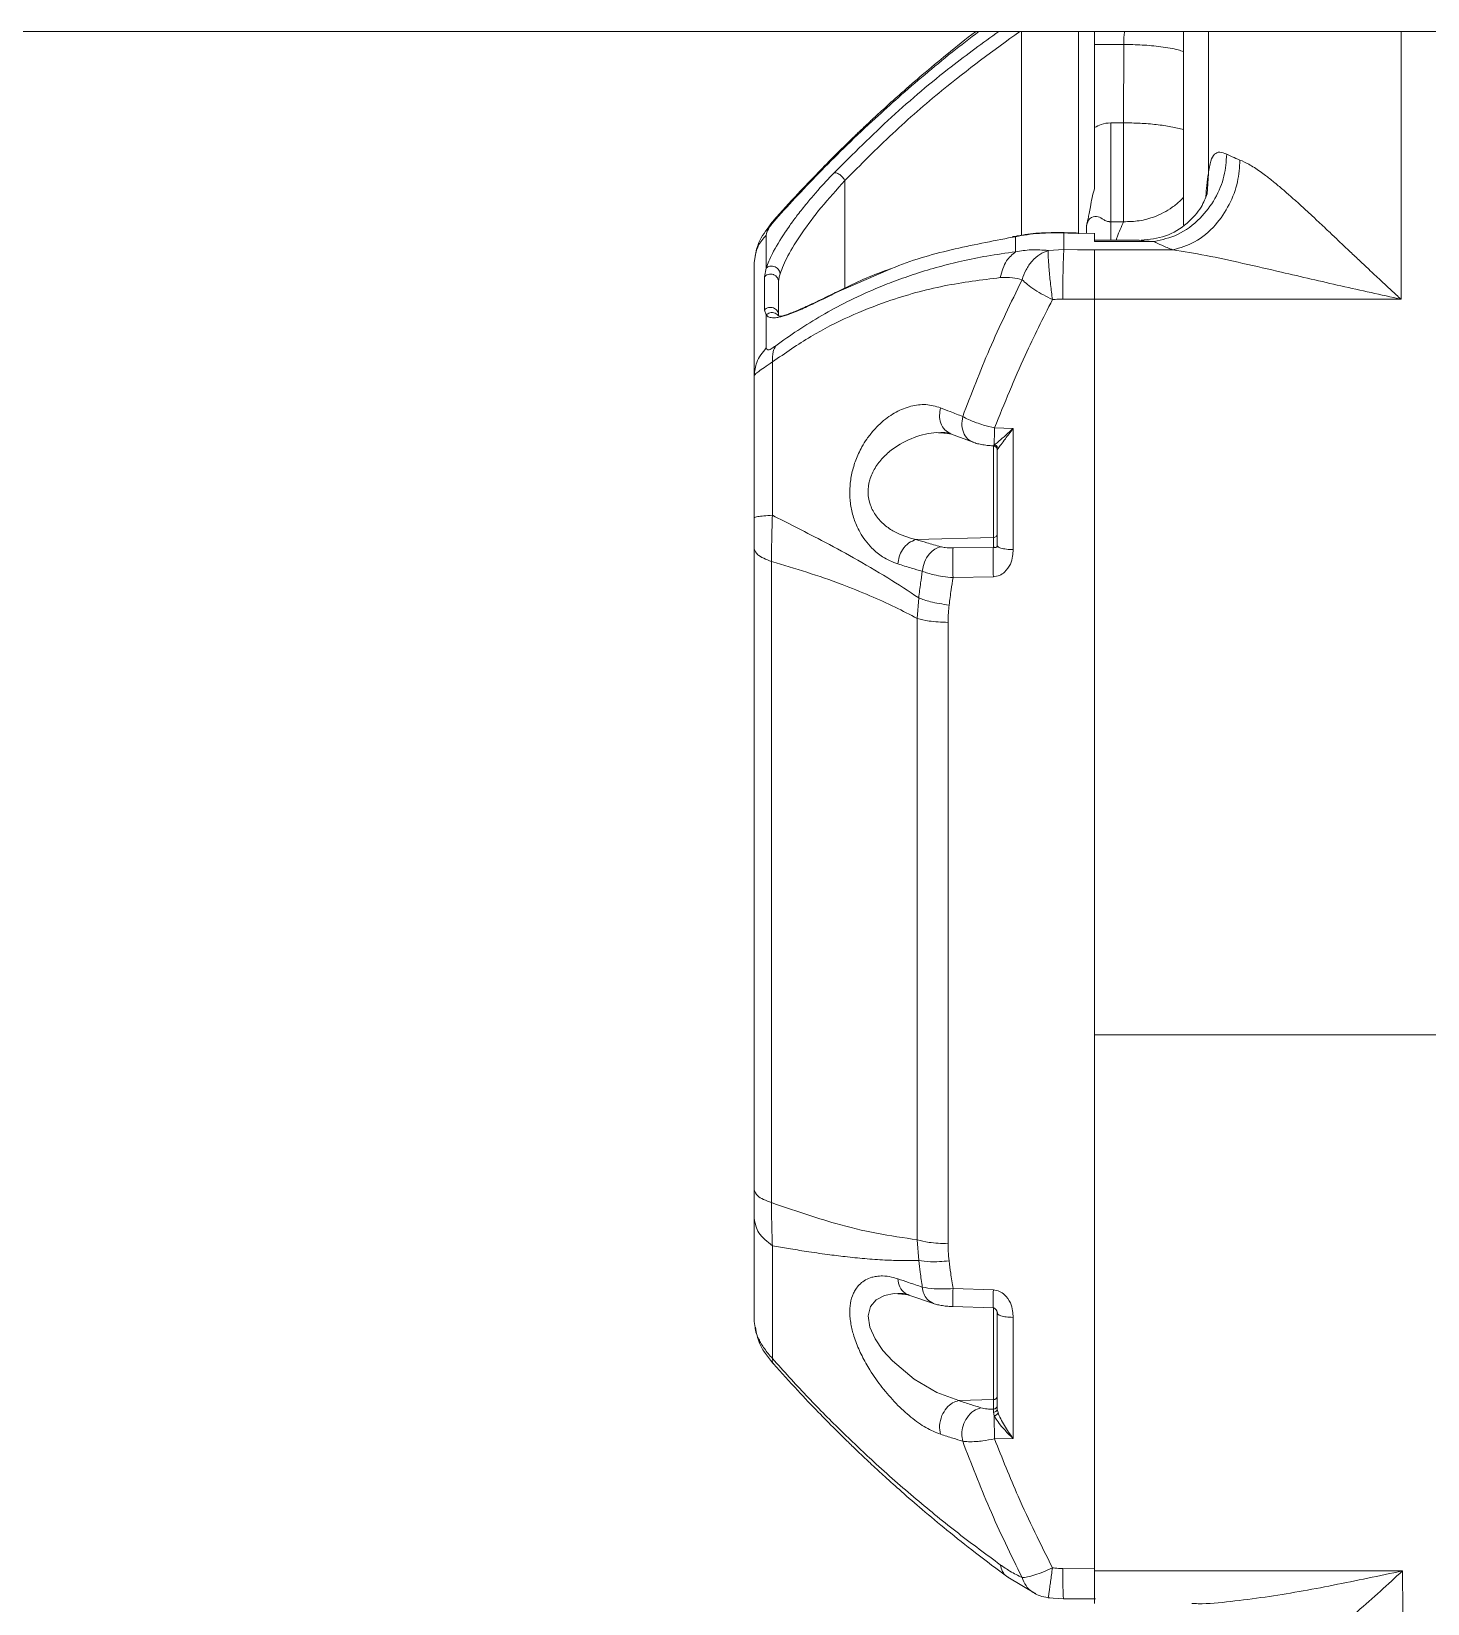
# Model space of a CAD drawing. Header units: millimetres. Extents: x 169 to 14583, y -399 to 10804.
# Drawn here: x 6777 to 6949.4, y 2366.4 to 2560.5 of the extents above; entities that cross this region are included whole.
import ezdxf

# ---------------------------------------------------------------- set-up
doc = ezdxf.new("R2010")
doc.units = ezdxf.units.MM
doc.header["$LTSCALE"] = 35

msp = doc.modelspace()

# ---------------------------------------------------------------- linework, layer by layer
at = {"color": 7, "linetype": 'Continuous', "lineweight": 18}
for p, q in [((6577.279, 2560.469), (7010.279, 2560.469)), ((6899.272, 2535.301), (6899.272, 2560.469)), ((6906.286, 2535.498), (6906.286, 2560.469)), ((6908.279, 2558.862), (6908.279, 2560.469)), ((6919.279, 2536.545), (6919.279, 2560.469)), ((6922.355, 2560.469), (6922.34, 2542.916)), ((6946.161, 2560.469), (6946.137, 2527.409)), ((6911.883, 2558.862), (6908.279, 2558.862)), ((6908.279, 2548.596), (6908.279, 2558.862)), ((6911.877, 2549.189), (6911.883, 2558.862)), ((6911.877, 2549.189), (6910.279, 2549.189)), ((6922.34, 2542.916), (6922.177, 2540.42)), ((6877.451, 2528.763), (6877.451, 2542.062)), ((6868.931, 2537.288), (6868.694, 2537.077)), ((6907.31, 2536.522), (6907.34, 2536.65)), ((6910.279, 2536.98), (6911.877, 2536.98)), ((6910.279, 2534.685), (6910.279, 2536.98)), ((6867.752, 2531.26), (6867.752, 2535.331)), ((6898.781, 2535.237), (6898.41, 2535.175)), ((6898.539, 2533.268), (6898.539, 2535.137)), ((6904.5, 2535.605), (6904.548, 2535.613)), ((6904.5, 2533.54), (6904.5, 2535.605)), ((6906.26, 2535.557), (6906.267, 2535.572)), ((6906.26, 2535.557), (6908.279, 2535.543)), ((6908.303, 2535.544), (6906.273, 2535.558)), ((6907.279, 2536.107), (6907.279, 2535.551)), ((6908.279, 2535.543), (6908.279, 2534.529)), ((6913.811, 2534.685), (6908.279, 2534.685)), ((6915.635, 2534.529), (6908.279, 2534.529)), ((6913.811, 2534.663), (6915.635, 2534.529)), ((6866.38, 2532.68), (6866.279, 2531.902)), ((6902.578, 2533.429), (6904.5, 2533.54)), ((6908.279, 2533.514), (6917.952, 2533.514)), ((6866.279, 2517.971), (6866.279, 2531.902)), ((6867.752, 2531.26), (6867.529, 2530.187)), ((6876.102, 2528.102), (6882.856, 2531.036)), ((6867.529, 2530.187), (6867.529, 2526.084)), ((6869.279, 2529.547), (6869.279, 2525.445)), ((6904.369, 2527.435), (6908.279, 2527.409)), ((6908.279, 2436.604), (6908.279, 2527.409)), ((6908.279, 2527.409), (6946.137, 2527.409)), ((6867.529, 2526.084), (6867.752, 2525.47)), ((6867.752, 2521.4), (6867.752, 2525.47)), ((6869.277, 2525.358), (6869.246, 2525.688)), ((6869.291, 2525.329), (6869.279, 2525.445)), ((6898.226, 2511.466), (6895.941, 2511.539)), ((6898.226, 2496.51), (6898.226, 2511.466)), ((6890.523, 2510.796), (6893.287, 2509.751)), ((6895.801, 2509.31), (6895.8, 2509.315)), ((6895.912, 2509.424), (6895.801, 2509.31)), ((6896.279, 2508.815), (6896.279, 2508.811)), ((6896.279, 2497.017), (6896.279, 2508.811)), ((6886.241, 2497.747), (6895.792, 2497.989)), ((6895.792, 2496.804), (6895.792, 2497.989)), ((6890.812, 2496.711), (6895.792, 2496.804)), ((6868.415, 2415.903), (6868.415, 2495.039)), ((6890.812, 2493.049), (6895.792, 2493.142)), ((6886.407, 2488.01), (6886.583, 2490.551)), ((6886.407, 2411.316), (6886.407, 2488.01)), ((6890.207, 2410.832), (6890.207, 2487.526)), ((6964.279, 2436.604), (6908.279, 2436.604)), ((6886.583, 2408.756), (6886.407, 2411.316)), ((6885.373, 2404.482), (6888.403, 2403.446)), ((6895.792, 2405.141), (6890.812, 2405.3)), ((6890.792, 2403.067), (6895.772, 2402.907)), ((6866.373, 2400.495), (6866.279, 2401.219)), ((6896.279, 2390.454), (6896.279, 2402.247)), ((6898.226, 2386.785), (6898.226, 2401.74)), ((6895.792, 2391.587), (6891.517, 2391.478)), ((6895.792, 2390.402), (6895.792, 2391.587)), ((6895.912, 2389.592), (6895.801, 2390.032)), ((6896.285, 2390.347), (6896.245, 2390.305)), ((6895.941, 2386.742), (6898.226, 2386.785)), ((6897.579, 2369.682), (6901.019, 2367.6)), ((6908.279, 2370.708), (6904.369, 2370.734)), ((6946.307, 2370.452), (6908.279, 2370.452)), ((6901.038, 2367.642), (6900.838, 2367.738)), ((6902.557, 2367.138), (6904.461, 2367.006)), ((6904.46, 2367.009), (6908.393, 2366.983))]:
    msp.add_line(p, q, dxfattribs=at)
at = {"color": 7, "linetype": 'Continuous', "lineweight": 18, "flags": 128}
for points in [[(6908.279, 2533.514), (6906.163, 2533.529), (6904.5, 2533.54)], [(6866.279, 2417.47), (6866.279, 2461.786), (6866.279, 2496.606)], [(6885.386, 2404.508), (6883.555, 2404.68), (6882.354, 2404.445), (6881.337, 2403.923), (6880.616, 2403.08), (6880.322, 2401.921), (6880.531, 2400.538), (6881.188, 2399.082), (6882.162, 2397.67), (6883.338, 2396.357), (6886, 2394.114), (6888.801, 2392.45), (6891.517, 2391.478), (6891.517, 2391.478)]]:
    msp.add_lwpolyline(points, dxfattribs=at)
at = {"color": 7, "linetype": 'Continuous', "lineweight": 18}
for points, knots in [([(6893.627, 2560.469), (6893.611, 2560.457), (6892.425, 2559.567), (6890.219, 2557.78), (6887.174, 2555.257), (6884.613, 2553.033), (6882.543, 2551.178), (6881.012, 2549.767), (6879.912, 2548.735), (6878.943, 2547.814), (6877.748, 2546.66), (6876.114, 2545.051), (6874.028, 2542.935), (6871.487, 2540.271), (6869.647, 2538.223), (6868.653, 2537.116)], [0, 0, 0, 0, 0.001943, 0.1448441, 0.2677322, 0.3705965, 0.4534234, 0.5161984, 0.5540355, 0.584926, 0.6321259, 0.6972013, 0.7801808, 0.881101, 1, 1, 1, 1]), ([(6868.931, 2537.288), (6869.832, 2538.284), (6871.72, 2540.37), (6874.654, 2543.419), (6877.847, 2546.595), (6880.999, 2549.572), (6884.201, 2552.459), (6887.366, 2555.185), (6890.674, 2557.911), (6892.891, 2559.623), (6893.987, 2560.469)], [0, 0, 0, 0, 0.1081259, 0.2264902, 0.349253, 0.4880692, 0.6020045, 0.7318238, 0.8674912, 1, 1, 1, 1]), ([(6896.475, 2560.469), (6894.507, 2559.048), (6890.012, 2555.804), (6883.18, 2550.017), (6878.461, 2545.335), (6876.102, 2542.994)], [0, 0, 0, 0, 0.2802994, 0.6401161, 1, 1, 1, 1]), ([(6877.451, 2542.062), (6879.41, 2544.024), (6883.327, 2547.949), (6890.502, 2554.233), (6895.822, 2558.117), (6899.044, 2560.469)], [0, 0, 0, 0, 0.2828888, 0.5657976, 1, 1, 1, 1]), ([(6911.883, 2558.862), (6911.888, 2559.182), (6911.897, 2559.715), (6911.96, 2560.253), (6911.986, 2560.469)], [0, 0, 0, 0, 0.5996439, 1, 1, 1, 1]), ([(6919.279, 2557.982), (6919.062, 2558.058), (6918.336, 2558.312), (6916.531, 2558.589), (6914.242, 2558.822), (6912.65, 2558.849), (6911.883, 2558.862)], [0, 0, 0, 0, 0.1305639, 0.4366576, 0.7288585, 1, 1, 1, 1]), ([(6910.279, 2549.189), (6909.872, 2549.156), (6909.157, 2549.098), (6908.543, 2548.747), (6908.279, 2548.596)], [0, 0, 0, 0, 0.5700614, 1, 1, 1, 1]), ([(6908.279, 2541.027), (6908.279, 2542.314), (6908.279, 2544.834), (6908.279, 2547.361), (6908.279, 2548.596)], [0, 0, 0, 0, 0.51101104, 1, 1, 1, 1]), ([(6910.279, 2549.189), (6910.279, 2548.223), (6910.279, 2546.291), (6910.279, 2543.36), (6910.279, 2540.59), (6910.279, 2538.192), (6910.279, 2537.384), (6910.279, 2536.98)], [0, 0, 0, 0, 0.1867813, 0.3735626, 0.560344, 0.780172, 1, 1, 1, 1]), ([(6911.877, 2536.98), (6911.877, 2537.308), (6911.877, 2537.965), (6911.877, 2539.915), (6911.877, 2542.519), (6911.877, 2545.76), (6911.877, 2548.046), (6911.877, 2549.189)], [0, 0, 0, 0, 0.1867813, 0.3735626, 0.560344, 0.780172, 1, 1, 1, 1]), ([(6919.279, 2548.351), (6918.781, 2548.475), (6917.786, 2548.725), (6915.935, 2548.987), (6913.946, 2549.162), (6912.561, 2549.18), (6911.877, 2549.189)], [0, 0, 0, 0, 0.2510089, 0.5020366, 0.754214, 1, 1, 1, 1]), ([(6924.609, 2545.315), (6924.542, 2544.412), (6924.401, 2542.539), (6923.249, 2539.767), (6921.317, 2537.202), (6918.67, 2535.222), (6916.62, 2534.754), (6915.635, 2534.529)], [0, 0, 0, 0, 0.1768199, 0.3671522, 0.5635451, 0.7902649, 1, 1, 1, 1]), ([(6926.244, 2544.599), (6926.182, 2543.694), (6926.052, 2541.816), (6924.987, 2539.005), (6923.202, 2536.376), (6920.756, 2534.308), (6918.862, 2533.772), (6917.952, 2533.514)], [0, 0, 0, 0, 0.1768208, 0.3671542, 0.5635479, 0.7902673, 1, 1, 1, 1]), ([(6924.609, 2545.315), (6924.308, 2545.435), (6923.71, 2545.674), (6923.06, 2545.359), (6922.579, 2544.511), (6922.424, 2543.476), (6922.34, 2542.916)], [0, 0, 0, 0, 0.2287353, 0.4547014, 0.7051841, 1, 1, 1, 1]), ([(6926.244, 2544.599), (6925.913, 2544.729), (6925.322, 2544.961), (6924.827, 2545.206), (6924.609, 2545.315)], [0, 0, 0, 0, 0.5599767, 1, 1, 1, 1]), ([(6946.137, 2527.409), (6945.73, 2527.781), (6944.88, 2528.558), (6943.552, 2529.791), (6942.273, 2530.991), (6941.025, 2532.167), (6939.793, 2533.334), (6938.503, 2534.559), (6937.137, 2535.85), (6935.873, 2537.038), (6934.663, 2538.162), (6933.605, 2539.13), (6932.553, 2540.072), (6931.501, 2540.988), (6930.43, 2541.883), (6929.498, 2542.619), (6928.46, 2543.38), (6927.381, 2544.096), (6926.605, 2544.439), (6926.244, 2544.599)], [0, 0, 0, 0, 0.0589414, 0.1231591, 0.1926453, 0.2445627, 0.3043019, 0.3718042, 0.4324953, 0.5036156, 0.5569187, 0.6106007, 0.6601475, 0.7135986, 0.7687031, 0.8233574, 0.8584641, 0.9341076, 1, 1, 1, 1]), ([(6876.102, 2542.994), (6875.427, 2542.287), (6874.568, 2541.386), (6873.827, 2540.505), (6873.669, 2540.316)], [0, 0, 0, 0, 0.7855422, 1, 1, 1, 1]), ([(6876.102, 2542.994), (6876.142, 2543.004), (6876.228, 2543.026), (6876.4, 2543.003), (6876.604, 2542.93), (6876.826, 2542.801), (6877.039, 2542.629), (6877.222, 2542.436), (6877.363, 2542.242), (6877.423, 2542.12), (6877.451, 2542.062)], [0, 0, 0, 0, 0.1106368, 0.2327236, 0.3638452, 0.5, 0.6361548, 0.7672764, 0.8893632, 1, 1, 1, 1]), ([(6922.34, 2542.916), (6922.269, 2542.463), (6922.145, 2541.671), (6922.068, 2540.575), (6922.034, 2540.104)], [0, 0, 0, 0, 0.5704358, 1, 1, 1, 1]), ([(6873.669, 2540.316), (6873.318, 2539.909), (6872.539, 2539.004), (6871.553, 2537.738), (6870.722, 2536.607), (6869.616, 2535.004), (6868.437, 2533.068), (6867.968, 2531.828), (6867.752, 2531.26)], [0, 0, 0, 0, 0.1142635, 0.2540965, 0.3661634, 0.4504743, 0.7481442, 1, 1, 1, 1]), ([(6877.451, 2542.062), (6876.449, 2540.952), (6874.445, 2538.732), (6872.092, 2535.559), (6870.266, 2532.654), (6869.723, 2531.249), (6869.452, 2530.547)], [0, 0, 0, 0, 0.2504237, 0.5006386, 0.7505139, 1, 1, 1, 1]), ([(6907.311, 2536.522), (6907.313, 2536.539), (6907.318, 2536.612), (6907.346, 2536.747), (6907.379, 2536.917), (6907.428, 2537.129), (6907.513, 2537.483), (6907.643, 2538.055), (6907.791, 2538.914), (6907.961, 2539.936), (6908.174, 2540.667), (6908.279, 2541.027)], [0, 0, 0, 0, 0.0114482, 0.0478914, 0.0890882, 0.1246087, 0.1893128, 0.3258696, 0.5056708, 0.7567897, 1, 1, 1, 1]), ([(6922.177, 2540.415), (6921.985, 2539.894), (6921.583, 2538.797), (6919.784, 2536.644), (6917.091, 2535.01), (6915.054, 2534.798), (6914.032, 2534.692)], [0, 0, 0, 0, 0.2227244, 0.46856643, 0.73346351, 1, 1, 1, 1]), ([(6911.877, 2536.98), (6912.523, 2536.996), (6913.823, 2537.028), (6915.472, 2537.487), (6916.822, 2538.085), (6917.904, 2538.757), (6918.734, 2539.408), (6919.154, 2539.872), (6919.279, 2540.01)], [0, 0, 0, 0, 0.2314729, 0.4655557, 0.614097, 0.7687251, 0.9315253, 1, 1, 1, 1]), ([(6868.672, 2537.137), (6868.116, 2536.435), (6867.226, 2535.309), (6866.55, 2533.778), (6866.444, 2532.993), (6866.401, 2532.676)], [0, 0, 0, 0, 0.4966454, 0.7960372, 1, 1, 1, 1]), ([(6867.752, 2535.331), (6867.765, 2535.441), (6867.791, 2535.655), (6868.041, 2536.143), (6868.429, 2536.704), (6868.764, 2537.093), (6868.931, 2537.288)], [0, 0, 0, 0, 0.2953925, 0.5753486, 0.7880923, 1, 1, 1, 1]), ([(6910.279, 2536.98), (6910.257, 2536.98), (6910.213, 2536.981), (6910.123, 2536.986), (6909.953, 2537.008), (6909.662, 2537.097), (6909.258, 2537.336), (6908.757, 2537.659), (6908.057, 2537.69), (6907.536, 2537.207), (6907.351, 2536.739), (6907.288, 2536.401), (6907.282, 2536.205), (6907.279, 2536.107)], [0, 0, 0, 0, 0.0065972, 0.013512, 0.0293203, 0.0720522, 0.1910448, 0.4662764, 0.7389921, 0.8712573, 0.936149, 0.9682197, 1, 1, 1, 1]), ([(6910.947, 2534.685), (6910.991, 2534.819), (6911.24, 2535.585), (6911.589, 2536.349), (6911.877, 2536.98)], [0, 0, 0, 0, 0.17473959, 1, 1, 1, 1]), ([(6866.279, 2531.902), (6866.366, 2532.623), (6866.521, 2533.91), (6867.376, 2534.897), (6867.752, 2535.331)], [0, 0, 0, 0, 0.56, 1, 1, 1, 1]), ([(6882.856, 2531.036), (6882.98, 2531.091), (6885.479, 2532.183), (6890.572, 2533.613), (6895.62, 2534.584), (6898.143, 2535.07)], [0, 0, 0, 0, 0.0256007, 0.5128366, 1, 1, 1, 1]), ([(6898.143, 2535.07), (6898.218, 2535.12), (6898.303, 2535.177), (6898.398, 2535.169), (6898.41, 2535.168)], [0, 0, 0, 0, 0.87574781, 1, 1, 1, 1]), ([(6898.143, 2535.07), (6898.216, 2535.082), (6898.346, 2535.103), (6898.48, 2535.126), (6898.539, 2535.137)], [0, 0, 0, 0, 0.559981, 1, 1, 1, 1]), ([(6898.539, 2535.137), (6899.479, 2535.305), (6901.232, 2535.617), (6903.465, 2535.609), (6904.5, 2535.605)], [0, 0, 0, 0, 0.5365423, 1, 1, 1, 1]), ([(6898.539, 2535.137), (6898.607, 2535.184), (6898.685, 2535.238), (6898.774, 2535.231), (6898.786, 2535.23)], [0, 0, 0, 0, 0.8668008, 1, 1, 1, 1]), ([(6904.544, 2535.636), (6903.446, 2535.641), (6901.265, 2535.651), (6899.608, 2535.375), (6898.785, 2535.237)], [0, 0, 0, 0, 0.50309671, 1, 1, 1, 1]), ([(6904.5, 2535.605), (6904.827, 2535.591), (6905.41, 2535.566), (6906, 2535.56), (6906.26, 2535.557)], [0, 0, 0, 0, 0.5599681, 1, 1, 1, 1]), ([(6906.267, 2535.589), (6905.949, 2535.593), (6905.372, 2535.6), (6904.803, 2535.625), (6904.548, 2535.636)], [0, 0, 0, 0, 0.5513951, 1, 1, 1, 1]), ([(6906.267, 2535.572), (6906.268, 2535.579), (6906.27, 2535.593), (6906.272, 2535.559), (6906.273, 2535.543)], [0, 0, 0, 0, 0.5320887, 1, 1, 1, 1]), ([(6917.952, 2533.514), (6917.483, 2533.698), (6916.645, 2534.027), (6915.944, 2534.375), (6915.635, 2534.529)], [0, 0, 0, 0, 0.5599314, 1, 1, 1, 1]), ([(6898.539, 2533.268), (6897.362, 2533.105), (6895.139, 2532.798), (6891.99, 2532.159), (6889.056, 2531.433), (6886.295, 2530.612), (6883.664, 2529.695), (6880.833, 2528.567), (6877.844, 2527.192), (6874.649, 2525.467), (6871.717, 2523.671), (6869.831, 2522.319), (6868.931, 2521.674)], [0, 0, 0, 0, 0.1208019, 0.2280233, 0.3216376, 0.4195063, 0.5082177, 0.5877504, 0.7051404, 0.8089399, 0.9087907, 1, 1, 1, 1]), ([(6896.645, 2530.081), (6896.85, 2530.827), (6897.217, 2532.16), (6898.135, 2532.93), (6898.539, 2533.268)], [0, 0, 0, 0, 0.5600001, 1, 1, 1, 1]), ([(6902.578, 2533.429), (6901.868, 2533.487), (6900.533, 2533.597), (6899.174, 2533.373), (6898.539, 2533.268)], [0, 0, 0, 0, 0.5321429, 1, 1, 1, 1]), ([(6899.338, 2529.823), (6899.484, 2530.238), (6899.783, 2531.085), (6900.557, 2532.157), (6901.504, 2533), (6902.224, 2533.288), (6902.578, 2533.429)], [0, 0, 0, 0, 0.2454219, 0.5000002, 0.7545785, 1, 1, 1, 1]), ([(6903.088, 2527.364), (6903.009, 2527.984), (6902.888, 2528.936), (6902.756, 2530.209), (6902.67, 2531.14), (6902.608, 2531.962), (6902.558, 2532.857), (6902.57, 2533.203), (6902.578, 2533.429)], [0, 0, 0, 0, 0.2393736, 0.3682228, 0.4998192, 0.631442, 0.7603672, 1, 1, 1, 1]), ([(6904.369, 2527.435), (6904.371, 2528.143), (6904.376, 2529.616), (6904.412, 2531.581), (6904.456, 2532.952), (6904.486, 2533.349), (6904.5, 2533.54)], [0, 0, 0, 0, 0.2702613, 0.5624294, 0.7897364, 1, 1, 1, 1]), ([(6908.279, 2527.409), (6908.279, 2528.062), (6908.279, 2529.368), (6908.279, 2531.26), (6908.279, 2532.798), (6908.279, 2533.276), (6908.279, 2533.514)], [0, 0, 0, 0, 0.25, 0.5, 0.75, 1, 1, 1, 1]), ([(6946.137, 2527.409), (6943.66, 2527.953), (6938.729, 2529.035), (6932.207, 2530.564), (6926.654, 2531.836), (6922.129, 2532.849), (6919.309, 2533.298), (6917.952, 2533.514)], [0, 0, 0, 0, 0.25964998, 0.51705655, 0.68555734, 0.84859055, 1, 1, 1, 1]), ([(6867.529, 2530.187), (6867.589, 2530.244), (6867.719, 2530.367), (6867.985, 2530.487), (6868.304, 2530.532), (6868.639, 2530.47), (6868.933, 2530.302), (6869.141, 2530.065), (6869.259, 2529.804), (6869.272, 2529.629), (6869.279, 2529.547)], [0, 0, 0, 0, 0.1047509, 0.2251, 0.3586752, 0.5, 0.6413248, 0.7749, 0.8952491, 1, 1, 1, 1]), ([(6869.452, 2530.547), (6869.445, 2530.623), (6869.431, 2530.786), (6869.32, 2531.031), (6869.127, 2531.262), (6868.852, 2531.436), (6868.533, 2531.52), (6868.221, 2531.506), (6867.952, 2531.416), (6867.816, 2531.31), (6867.752, 2531.26)], [0, 0, 0, 0, 0.1036219, 0.2221974, 0.3537037, 0.4933526, 0.6341634, 0.7688129, 0.8917092, 1, 1, 1, 1]), ([(6869.279, 2529.547), (6869.288, 2529.712), (6869.304, 2530.005), (6869.407, 2530.382), (6869.452, 2530.547)], [0, 0, 0, 0, 0.5602137, 1, 1, 1, 1]), ([(6883.083, 2531.161), (6882.676, 2531.02), (6880.369, 2530.222), (6878.148, 2529.145), (6876.319, 2528.258)], [0, 0, 0, 0, 0.1764918, 1, 1, 1, 1]), ([(6868.518, 2519.672), (6870.093, 2520.764), (6873.247, 2522.95), (6877.994, 2525.346), (6883.495, 2527.525), (6889.73, 2529.23), (6894.339, 2529.797), (6896.645, 2530.081)], [0, 0, 0, 0, 0.1661005, 0.3324303, 0.4990351, 0.7493245, 1, 1, 1, 1]), ([(6892.006, 2512.932), (6893.071, 2515.717), (6895.265, 2521.45), (6897.955, 2526.979), (6899.338, 2529.823)], [0, 0, 0, 0, 0.48571964, 1, 1, 1, 1]), ([(6896.645, 2530.081), (6897.159, 2530.095), (6898.082, 2530.122), (6898.952, 2529.915), (6899.338, 2529.823)], [0, 0, 0, 0, 0.5570601, 1, 1, 1, 1]), ([(6903.088, 2527.364), (6902.714, 2527.554), (6901.956, 2527.94), (6900.899, 2528.587), (6899.976, 2529.238), (6899.548, 2529.63), (6899.338, 2529.823)], [0, 0, 0, 0, 0.2459027, 0.4999997, 0.7540969, 1, 1, 1, 1]), ([(6867.752, 2525.47), (6867.798, 2525.418), (6867.893, 2525.309), (6868.096, 2525.2), (6868.356, 2525.131), (6868.682, 2525.113), (6869.077, 2525.149), (6869.548, 2525.243), (6870.077, 2525.393), (6870.79, 2525.637), (6871.874, 2526.072), (6873.616, 2526.865), (6875.205, 2527.656), (6876.102, 2528.102)], [0, 0, 0, 0, 0.0539077, 0.1108192, 0.1707227, 0.2336264, 0.2995316, 0.3684399, 0.440353, 0.5071009, 0.6226129, 0.7868995, 1, 1, 1, 1]), ([(6876.265, 2528.233), (6875.442, 2527.826), (6873.858, 2527.042), (6872.022, 2526.196), (6870.503, 2525.574), (6869.512, 2525.272), (6869.352, 2525.329), (6869.279, 2525.355)], [0, 0, 0, 0, 0.2042312, 0.3934072, 0.5673629, 0.7997734, 1, 1, 1, 1]), ([(6876.102, 2528.102), (6876.145, 2528.148), (6876.209, 2528.215), (6876.294, 2528.242), (6876.322, 2528.25)], [0, 0, 0, 0, 0.6755515, 1, 1, 1, 1]), ([(6895.941, 2511.539), (6897.156, 2514.541), (6899.328, 2519.907), (6901.938, 2525.084), (6903.088, 2527.364)], [0, 0, 0, 0, 0.5595093, 1, 1, 1, 1]), ([(6903.088, 2527.364), (6903.326, 2527.388), (6903.752, 2527.431), (6904.181, 2527.434), (6904.369, 2527.435)], [0, 0, 0, 0, 0.5599959, 1, 1, 1, 1]), ([(6867.529, 2526.084), (6867.602, 2526.152), (6867.749, 2526.287), (6868.035, 2526.397), (6868.338, 2526.425), (6868.638, 2526.363), (6868.904, 2526.218), (6869.113, 2526.003), (6869.252, 2525.737), (6869.27, 2525.542), (6869.279, 2525.445)], [0, 0, 0, 0, 0.125, 0.25, 0.375, 0.5, 0.625, 0.75, 0.875, 1, 1, 1, 1]), ([(6867.752, 2525.47), (6867.816, 2525.526), (6867.952, 2525.646), (6868.221, 2525.756), (6868.534, 2525.79), (6868.851, 2525.717), (6869.115, 2525.564), (6869.228, 2525.411), (6869.277, 2525.345)], [0, 0, 0, 0, 0.1438724, 0.3071495, 0.4860415, 0.6731193, 0.8586535, 1, 1, 1, 1]), ([(6867.752, 2521.4), (6867.285, 2520.832), (6866.451, 2519.818), (6866.331, 2518.535), (6866.279, 2517.971)], [0, 0, 0, 0, 0.56, 1, 1, 1, 1]), ([(6868.931, 2521.674), (6868.722, 2521.529), (6868.301, 2521.236), (6867.834, 2521.086), (6867.784, 2521.279), (6867.752, 2521.4)], [0, 0, 0, 0, 0.269672, 0.5433554, 1, 1, 1, 1]), ([(6868.518, 2519.672), (6868.515, 2520.104), (6868.51, 2520.871), (6868.803, 2521.43), (6868.931, 2521.674)], [0, 0, 0, 0, 0.5639459, 1, 1, 1, 1]), ([(6866.279, 2517.971), (6866.303, 2518.023), (6866.352, 2518.125), (6866.783, 2518.479), (6867.475, 2518.977), (6868.169, 2519.439), (6868.518, 2519.672)], [0, 0, 0, 0, 0.2538888, 0.5028626, 0.7501214, 1, 1, 1, 1]), ([(6866.279, 2500.429), (6866.279, 2502.148), (6866.279, 2505.585), (6866.279, 2510.241), (6866.279, 2514.394), (6866.279, 2516.778), (6866.279, 2517.971)], [0, 0, 0, 0, 0.2800196, 0.5598448, 0.7798188, 1, 1, 1, 1]), ([(6889.268, 2514.014), (6888.671, 2514.185), (6887.49, 2514.525), (6885.62, 2514.286), (6883.782, 2513.565), (6882.221, 2512.477), (6881.024, 2511.285), (6880.205, 2510.238), (6879.45, 2509.033), (6878.909, 2507.886), (6878.533, 2506.759), (6878.253, 2505.694), (6878.098, 2504.587), (6878.061, 2503.494), (6878.109, 2502.407), (6878.287, 2501.312), (6878.588, 2500.285), (6878.908, 2499.454), (6879.351, 2498.558), (6879.98, 2497.591), (6880.896, 2496.531), (6882.233, 2495.422), (6883.356, 2494.984), (6883.991, 2494.736)], [0, 0, 0, 0, 0.0827913, 0.164009, 0.2439503, 0.3229199, 0.373797, 0.4165541, 0.451089, 0.5048695, 0.5273928, 0.5520131, 0.5971286, 0.6189173, 0.6423067, 0.6876485, 0.7125391, 0.7367122, 0.7686311, 0.8066556, 0.8506767, 0.9154954, 1, 1, 1, 1]), ([(6889.268, 2514.014), (6889.213, 2513.702), (6889.097, 2513.045), (6889.277, 2512.081), (6889.738, 2511.226), (6890.267, 2510.955), (6890.535, 2510.818)], [0, 0, 0, 0, 0.2243692, 0.4729308, 0.7327936, 1, 1, 1, 1]), ([(6892.006, 2512.932), (6891.493, 2513.134), (6890.577, 2513.494), (6889.668, 2513.855), (6889.268, 2514.014)], [0, 0, 0, 0, 0.5599526, 1, 1, 1, 1]), ([(6893.287, 2509.792), (6893.109, 2509.863), (6892.664, 2510.038), (6892.142, 2510.744), (6891.833, 2511.777), (6891.95, 2512.561), (6892.006, 2512.932)], [0, 0, 0, 0, 0.173991, 0.4337825, 0.731762, 1, 1, 1, 1]), ([(6895.941, 2511.539), (6895.479, 2511.65), (6894.704, 2511.836), (6893.611, 2512.196), (6892.708, 2512.55), (6892.229, 2512.811), (6892.006, 2512.932)], [0, 0, 0, 0, 0.2988082, 0.5018133, 0.7676748, 1, 1, 1, 1]), ([(6895.912, 2509.424), (6895.91, 2509.531), (6895.907, 2509.745), (6895.914, 2510.442), (6895.931, 2511.128), (6895.941, 2511.539)], [0, 0, 0, 0, 0.2842634, 0.5718262, 1, 1, 1, 1]), ([(6898.226, 2511.466), (6898.013, 2511.265), (6897.47, 2510.753), (6896.732, 2510.112), (6896.167, 2509.638), (6895.98, 2509.481), (6895.912, 2509.424)], [0, 0, 0, 0, 0.2346153, 0.5966351, 0.8527293, 1, 1, 1, 1]), ([(6896.371, 2508.983), (6896.486, 2509.141), (6896.72, 2509.459), (6897.379, 2510.309), (6897.904, 2511.026), (6898.226, 2511.466)], [0, 0, 0, 0, 0.275618, 0.5562558, 1, 1, 1, 1]), ([(6890.59, 2510.781), (6889.997, 2510.868), (6888.494, 2511.086), (6885.993, 2510.451), (6883.737, 2509.296), (6882.146, 2507.901), (6881.153, 2506.642), (6880.461, 2505.159), (6880.232, 2503.517), (6880.554, 2501.935), (6881.309, 2500.591), (6882.342, 2499.515), (6883.963, 2498.382), (6885.326, 2498.002), (6886.241, 2497.747)], [0, 0, 0, 0, 0.08944355, 0.22646303, 0.36181964, 0.42785665, 0.49181367, 0.55315688, 0.61245663, 0.67198265, 0.73376826, 0.79811474, 0.8644132, 1, 1, 1, 1]), ([(6889.306, 2510.965), (6889.526, 2510.968), (6889.964, 2510.973), (6890.333, 2510.857), (6890.517, 2510.799)], [0, 0, 0, 0, 0.500402, 1, 1, 1, 1]), ([(6893.257, 2509.763), (6893.441, 2509.701), (6893.803, 2509.579), (6894.483, 2509.444), (6895.204, 2509.347), (6895.695, 2509.32), (6895.937, 2509.307)], [0, 0, 0, 0, 0.2595869, 0.512391, 0.7589933, 1, 1, 1, 1]), ([(6895.792, 2497.989), (6895.792, 2498.3), (6895.792, 2498.922), (6895.792, 2500.927), (6895.792, 2503.384), (6895.792, 2505.964), (6895.792, 2508.077), (6895.792, 2508.916), (6895.792, 2509.229)], [0, 0, 0, 0, 0.1787233, 0.3574466, 0.53617, 0.7148933, 0.8936166, 1, 1, 1, 1]), ([(6895.8, 2509.305), (6895.862, 2509.296), (6895.957, 2509.282), (6896.071, 2509.217), (6896.119, 2509.17), (6896.144, 2509.147)], [0, 0, 0, 0, 0.4796154, 0.7372051, 1, 1, 1, 1]), ([(6896.279, 2508.811), (6896.27, 2508.88), (6896.253, 2509.023), (6896.125, 2509.188), (6895.964, 2509.287), (6895.854, 2509.302), (6895.801, 2509.31)], [0, 0, 0, 0, 0.2715681, 0.5632274, 0.7898058, 1, 1, 1, 1]), ([(6896.371, 2508.983), (6896.355, 2509.042), (6896.323, 2509.163), (6896.202, 2509.304), (6896.058, 2509.395), (6895.96, 2509.415), (6895.912, 2509.424)], [0, 0, 0, 0, 0.2672339, 0.5551747, 0.7829671, 1, 1, 1, 1]), ([(6896.279, 2508.811), (6896.284, 2508.832), (6896.295, 2508.869), (6896.347, 2508.948), (6896.371, 2508.983)], [0, 0, 0, 0, 0.5566517, 1, 1, 1, 1]), ([(6868.518, 2500.746), (6868.147, 2500.72), (6867.401, 2500.668), (6866.508, 2500.561), (6866.366, 2500.479), (6866.279, 2500.429)], [0, 0, 0, 0, 0.27854305, 0.56112787, 1, 1, 1, 1]), ([(6866.279, 2496.606), (6866.279, 2497.309), (6866.279, 2498.57), (6866.279, 2499.858), (6866.279, 2500.429)], [0, 0, 0, 0, 0.557102, 1, 1, 1, 1]), ([(6868.415, 2495.039), (6868.415, 2495.966), (6868.414, 2497.847), (6868.483, 2499.77), (6868.518, 2500.746)], [0, 0, 0, 0, 0.4930983, 1, 1, 1, 1]), ([(6886.583, 2490.551), (6885.315, 2491.386), (6882.632, 2493.153), (6878.613, 2495.467), (6874.763, 2497.553), (6871.429, 2499.274), (6869.423, 2500.288), (6868.518, 2500.746)], [0, 0, 0, 0, 0.2109523, 0.4465171, 0.6644539, 0.8484583, 1, 1, 1, 1]), ([(6886.241, 2497.747), (6885.939, 2497.636), (6885.315, 2497.405), (6884.594, 2496.586), (6884.135, 2495.65), (6884.038, 2495.034), (6883.991, 2494.736)], [0, 0, 0, 0, 0.2717712, 0.5616806, 0.7877888, 1, 1, 1, 1]), ([(6889.269, 2496.865), (6888.704, 2497.029), (6887.694, 2497.324), (6886.685, 2497.618), (6886.241, 2497.747)], [0, 0, 0, 0, 0.5600039, 1, 1, 1, 1]), ([(6868.415, 2495.039), (6867.736, 2495.308), (6866.522, 2495.789), (6866.353, 2496.356), (6866.279, 2496.606)], [0, 0, 0, 0, 0.5594525, 1, 1, 1, 1]), ([(6887.019, 2493.834), (6887.086, 2494.219), (6887.223, 2495.015), (6887.827, 2495.977), (6888.546, 2496.619), (6889.033, 2496.785), (6889.269, 2496.865)], [0, 0, 0, 0, 0.2719373, 0.5619982, 0.7880616, 1, 1, 1, 1]), ([(6890.812, 2496.711), (6890.477, 2496.715), (6889.877, 2496.724), (6889.455, 2496.822), (6889.269, 2496.865)], [0, 0, 0, 0, 0.559947, 1, 1, 1, 1]), ([(6890.812, 2493.049), (6890.802, 2493.473), (6890.782, 2494.357), (6890.777, 2495.535), (6890.788, 2496.357), (6890.804, 2496.596), (6890.812, 2496.711)], [0, 0, 0, 0, 0.27027, 0.5624271, 0.7897277, 1, 1, 1, 1]), ([(6895.792, 2493.142), (6895.782, 2493.582), (6895.762, 2494.462), (6895.757, 2495.619), (6895.767, 2496.439), (6895.784, 2496.682), (6895.792, 2496.804)], [0, 0, 0, 0, 0.2796193, 0.5592386, 0.7796193, 1, 1, 1, 1]), ([(6895.792, 2496.804), (6895.799, 2496.803), (6895.815, 2496.803), (6895.845, 2496.8), (6895.9, 2496.793), (6895.995, 2496.776), (6896.108, 2496.769), (6896.21, 2496.812), (6896.26, 2496.894), (6896.274, 2496.952), (6896.278, 2496.988), (6896.278, 2497.008), (6896.279, 2497.017)], [0, 0, 0, 0, 0.0168931, 0.0358993, 0.0821185, 0.2034343, 0.4966451, 0.7825794, 0.902998, 0.9541737, 0.9775632, 1, 1, 1, 1]), ([(6895.792, 2493.142), (6896.058, 2493.184), (6896.569, 2493.264), (6897.332, 2493.82), (6897.921, 2494.64), (6898.207, 2495.632), (6898.22, 2496.24), (6898.226, 2496.51)], [0, 0, 0, 0, 0.1702822, 0.3277261, 0.597935, 0.8212543, 1, 1, 1, 1]), ([(6896.311, 2496.927), (6896.297, 2496.904), (6896.267, 2496.852), (6896.239, 2496.848), (6896.223, 2496.847)], [0, 0, 0, 0, 0.44741954, 1, 1, 1, 1]), ([(6898.226, 2496.51), (6897.947, 2496.521), (6897.368, 2496.543), (6896.718, 2496.681), (6896.342, 2496.849), (6896.299, 2496.963), (6896.279, 2497.017)], [0, 0, 0, 0, 0.27164507, 0.56366987, 0.7902873, 1, 1, 1, 1]), ([(6886.407, 2488.01), (6885.496, 2488.481), (6883.549, 2489.489), (6880.447, 2490.88), (6875.363, 2492.958), (6871.315, 2494.171), (6868.415, 2495.039)], [0, 0, 0, 0, 0.1527853, 0.3265093, 0.5176817, 1, 1, 1, 1]), ([(6883.991, 2494.736), (6884.556, 2494.568), (6885.565, 2494.267), (6886.575, 2493.966), (6887.019, 2493.834)], [0, 0, 0, 0, 0.5600075, 1, 1, 1, 1]), ([(6886.583, 2490.551), (6886.656, 2491.164), (6886.785, 2492.26), (6886.948, 2493.353), (6887.019, 2493.834)], [0, 0, 0, 0, 0.5591235, 1, 1, 1, 1]), ([(6887.019, 2493.834), (6887.481, 2493.679), (6888.215, 2493.431), (6889.586, 2493.179), (6890.39, 2493.094), (6890.812, 2493.049)], [0, 0, 0, 0, 0.4452089, 0.7091673, 1, 1, 1, 1]), ([(6890.333, 2489.655), (6890.412, 2490.29), (6890.554, 2491.424), (6890.733, 2492.552), (6890.812, 2493.049)], [0, 0, 0, 0, 0.5599172, 1, 1, 1, 1]), ([(6890.333, 2489.655), (6889.516, 2489.779), (6888.058, 2489.999), (6887.034, 2490.383), (6886.583, 2490.551)], [0, 0, 0, 0, 0.5597701, 1, 1, 1, 1]), ([(6890.207, 2487.526), (6889.379, 2487.559), (6887.897, 2487.618), (6886.863, 2487.89), (6886.407, 2488.01)], [0, 0, 0, 0, 0.5590455, 1, 1, 1, 1]), ([(6890.207, 2487.526), (6890.214, 2487.924), (6890.226, 2488.636), (6890.3, 2489.344), (6890.333, 2489.655)], [0, 0, 0, 0, 0.560097, 1, 1, 1, 1]), ([(6868.415, 2415.903), (6868.061, 2416.032), (6867.348, 2416.291), (6866.497, 2416.817), (6866.361, 2417.223), (6866.279, 2417.47)], [0, 0, 0, 0, 0.2788895, 0.5614139, 1, 1, 1, 1]), ([(6866.279, 2413.948), (6866.279, 2414.577), (6866.279, 2415.695), (6866.279, 2416.93), (6866.279, 2417.47)], [0, 0, 0, 0, 0.5621953, 1, 1, 1, 1]), ([(6886.407, 2411.316), (6884.733, 2411.555), (6881.387, 2412.034), (6875.381, 2413.492), (6871.056, 2414.989), (6868.415, 2415.903)], [0, 0, 0, 0, 0.280283, 0.5605536, 1, 1, 1, 1]), ([(6868.518, 2410.582), (6868.483, 2411.447), (6868.414, 2413.153), (6868.415, 2414.995), (6868.415, 2415.903)], [0, 0, 0, 0, 0.5069041, 1, 1, 1, 1]), ([(6866.279, 2401.219), (6866.279, 2402.15), (6866.279, 2404.011), (6866.279, 2407.263), (6866.279, 2410.576), (6866.279, 2412.824), (6866.279, 2413.948)], [0, 0, 0, 0, 0.2800186, 0.5598451, 0.7798199, 1, 1, 1, 1]), ([(6886.583, 2408.756), (6885.903, 2408.747), (6884.516, 2408.729), (6882.29, 2408.813), (6879.939, 2408.978), (6877.575, 2409.217), (6875.17, 2409.517), (6872.833, 2409.857), (6870.563, 2410.224), (6869.174, 2410.467), (6868.518, 2410.582)], [0, 0, 0, 0, 0.1132772, 0.2310887, 0.3692558, 0.5024627, 0.6222055, 0.7674276, 0.8901259, 1, 1, 1, 1]), ([(6890.207, 2410.832), (6889.377, 2410.865), (6887.895, 2410.924), (6886.862, 2411.196), (6886.407, 2411.316)], [0, 0, 0, 0, 0.56, 1, 1, 1, 1]), ([(6890.333, 2408.7), (6890.292, 2409.097), (6890.221, 2409.806), (6890.211, 2410.518), (6890.207, 2410.832)], [0, 0, 0, 0, 0.559867, 1, 1, 1, 1]), ([(6890.333, 2408.7), (6889.516, 2408.642), (6888.058, 2408.539), (6887.034, 2408.689), (6886.583, 2408.756)], [0, 0, 0, 0, 0.5598198, 1, 1, 1, 1]), ([(6887.019, 2405.48), (6886.929, 2406.091), (6886.768, 2407.181), (6886.639, 2408.275), (6886.583, 2408.756)], [0, 0, 0, 0, 0.5608355, 1, 1, 1, 1]), ([(6890.812, 2405.3), (6890.712, 2405.934), (6890.534, 2407.065), (6890.394, 2408.201), (6890.333, 2408.7)], [0, 0, 0, 0, 0.5600766, 1, 1, 1, 1]), ([(6883.991, 2406.499), (6883.733, 2406.576), (6883.1, 2406.768), (6882.211, 2406.872), (6881.406, 2406.828), (6880.69, 2406.676), (6880.014, 2406.398), (6879.381, 2405.942), (6878.915, 2405.424), (6878.598, 2404.895), (6878.293, 2404.202), (6878.07, 2403.22), (6878.055, 2402.074), (6878.169, 2401.109), (6878.314, 2400.377), (6878.519, 2399.588), (6878.893, 2398.457), (6879.56, 2396.956), (6880.639, 2395.04), (6882.06, 2393.024), (6883.787, 2391.046), (6885.628, 2389.361), (6887.496, 2388.021), (6888.674, 2387.548), (6889.268, 2387.309)], [0, 0, 0, 0, 0.0341396, 0.0840036, 0.1210993, 0.1488396, 0.1909597, 0.2290788, 0.2627391, 0.2885003, 0.3103112, 0.3575301, 0.4021601, 0.4250831, 0.4483342, 0.4689892, 0.4962338, 0.5495224, 0.6041921, 0.6771166, 0.7563809, 0.8364139, 0.9175225, 1, 1, 1, 1]), ([(6887.019, 2405.48), (6886.454, 2405.67), (6885.444, 2406.009), (6884.435, 2406.349), (6883.991, 2406.499)], [0, 0, 0, 0, 0.5599924, 1, 1, 1, 1]), ([(6883.991, 2406.499), (6884.06, 2406.149), (6884.202, 2405.428), (6884.752, 2404.738), (6885.214, 2404.571), (6885.384, 2404.509)], [0, 0, 0, 0, 0.3720392, 0.76837859, 1, 1, 1, 1]), ([(6884.005, 2404.702), (6884.215, 2404.702), (6884.643, 2404.702), (6885.09, 2404.569), (6885.317, 2404.501)], [0, 0, 0, 0, 0.49292, 1, 1, 1, 1]), ([(6890.812, 2405.3), (6890.39, 2405.277), (6889.586, 2405.234), (6888.216, 2405.271), (6887.481, 2405.399), (6887.019, 2405.48)], [0, 0, 0, 0, 0.2907542, 0.5546809, 1, 1, 1, 1]), ([(6888.386, 2403.451), (6888.107, 2403.599), (6887.611, 2403.861), (6887.16, 2404.634), (6887.065, 2405.204), (6887.019, 2405.48)], [0, 0, 0, 0, 0.398401, 0.7089008, 1, 1, 1, 1]), ([(6890.794, 2403.12), (6890.791, 2403.11), (6890.779, 2403.063), (6890.778, 2403.532), (6890.788, 2404.339), (6890.804, 2404.988), (6890.812, 2405.3)], [0, 0, 0, 0, 0.0907625, 0.4547878, 0.7380025, 1, 1, 1, 1]), ([(6895.792, 2405.141), (6895.782, 2404.742), (6895.762, 2403.912), (6895.757, 2403.167), (6895.764, 2402.872), (6895.774, 2402.924), (6895.776, 2402.934)], [0, 0, 0, 0, 0.3208309, 0.6676435, 0.9374666, 1, 1, 1, 1]), ([(6898.226, 2401.74), (6898.22, 2402.011), (6898.207, 2402.619), (6897.921, 2403.614), (6897.332, 2404.443), (6896.569, 2405.009), (6896.058, 2405.096), (6895.792, 2405.141)], [0, 0, 0, 0, 0.1787457, 0.402065, 0.6722739, 0.8297178, 1, 1, 1, 1]), ([(6888.377, 2403.454), (6888.547, 2403.402), (6888.885, 2403.298), (6889.5, 2403.182), (6890.148, 2403.099), (6890.59, 2403.076), (6890.808, 2403.065)], [0, 0, 0, 0, 0.2580601, 0.5106345, 0.7578968, 1, 1, 1, 1]), ([(6895.77, 2402.903), (6895.779, 2402.903), (6895.796, 2402.902), (6895.831, 2402.896), (6895.895, 2402.876), (6896.01, 2402.804), (6896.14, 2402.664), (6896.248, 2402.477), (6896.296, 2402.315), (6896.31, 2402.221), (6896.311, 2402.178), (6896.311, 2402.157)], [0, 0, 0, 0, 0.0223713, 0.0450213, 0.093549, 0.2082719, 0.4800856, 0.7575615, 0.8845353, 0.943314, 1, 1, 1, 1]), ([(6895.792, 2402.826), (6895.792, 2402.513), (6895.792, 2401.674), (6895.792, 2399.561), (6895.792, 2396.981), (6895.792, 2394.525), (6895.792, 2392.52), (6895.792, 2391.898), (6895.792, 2391.587)], [0, 0, 0, 0, 0.1062625, 0.28501, 0.4637575, 0.642505, 0.8212525, 1, 1, 1, 1]), ([(6896.279, 2402.247), (6896.278, 2402.257), (6896.278, 2402.278), (6896.274, 2402.321), (6896.264, 2402.388), (6896.248, 2402.434), (6896.239, 2402.462)], [0, 0, 0, 0, 0.1257601, 0.2568605, 0.5437042, 1, 1, 1, 1]), ([(6868.518, 2396.66), (6868.168, 2397.068), (6867.473, 2397.878), (6866.793, 2399.072), (6866.429, 2399.953), (6866.384, 2400.392), (6866.373, 2400.495)], [0, 0, 0, 0, 0.3037464, 0.6042769, 0.9068624, 1, 1, 1, 1]), ([(6866.428, 2400.513), (6866.545, 2399.846), (6866.746, 2398.704), (6867.63, 2397.253), (6868.321, 2396.411), (6868.672, 2395.984)], [0, 0, 0, 0, 0.4086996, 0.6997209, 1, 1, 1, 1]), ([(6898.226, 2401.74), (6897.939, 2401.751), (6897.364, 2401.774), (6896.726, 2401.91), (6896.346, 2402.075), (6896.301, 2402.19), (6896.279, 2402.247)], [0, 0, 0, 0, 0.2796316, 0.5592632, 0.7796316, 1, 1, 1, 1]), ([(6868.695, 2396.044), (6868.641, 2396.08), (6868.472, 2396.195), (6868.499, 2396.472), (6868.518, 2396.66)], [0, 0, 0, 0, 0.3202881, 1, 1, 1, 1]), ([(6896.645, 2371.212), (6894.924, 2372.478), (6891.483, 2375.01), (6886.271, 2379.252), (6881.391, 2383.532), (6876.855, 2387.831), (6872.677, 2392.042), (6869.903, 2395.122), (6868.518, 2396.66)], [0, 0, 0, 0, 0.1872074, 0.3742218, 0.5609806, 0.7075167, 0.8538423, 1, 1, 1, 1]), ([(6868.653, 2396.005), (6869.647, 2394.898), (6871.487, 2392.85), (6874.028, 2390.186), (6876.114, 2388.07), (6877.748, 2386.461), (6878.943, 2385.307), (6879.912, 2384.386), (6881.012, 2383.354), (6882.543, 2381.943), (6884.613, 2380.087), (6887.174, 2377.866), (6890.22, 2375.332), (6893.747, 2372.525), (6896.247, 2370.67), (6897.579, 2369.682)], [0, 0, 0, 0, 0.1024141, 0.1893421, 0.2608168, 0.3168697, 0.3575255, 0.3841332, 0.4167242, 0.4707957, 0.542139, 0.6307415, 0.7365916, 0.85968, 1, 1, 1, 1]), ([(6891.517, 2391.478), (6891.259, 2391.396), (6890.715, 2391.223), (6889.97, 2390.561), (6889.377, 2389.591), (6889.081, 2388.411), (6889.208, 2387.663), (6889.268, 2387.309)], [0, 0, 0, 0, 0.1729902, 0.3646329, 0.5649889, 0.7942802, 1, 1, 1, 1]), ([(6891.517, 2391.478), (6892.021, 2391.313), (6892.931, 2391.013), (6893.847, 2390.715), (6894.256, 2390.582)], [0, 0, 0, 0, 0.5536147, 1, 1, 1, 1]), ([(6896.279, 2392.07), (6896.27, 2392), (6896.251, 2391.861), (6896.122, 2391.703), (6895.961, 2391.607), (6895.848, 2391.594), (6895.792, 2391.587)], [0, 0, 0, 0, 0.2796316, 0.5592632, 0.7796316, 1, 1, 1, 1]), ([(6896.279, 2390.886), (6896.27, 2390.818), (6896.252, 2390.678), (6896.121, 2390.518), (6895.958, 2390.422), (6895.846, 2390.409), (6895.792, 2390.402)], [0, 0, 0, 0, 0.27059105, 0.56234409, 0.78940691, 1, 1, 1, 1]), ([(6892.006, 2386.449), (6891.955, 2386.744), (6891.848, 2387.364), (6892.034, 2388.403), (6892.526, 2389.43), (6893.312, 2390.26), (6893.953, 2390.478), (6894.256, 2390.582)], [0, 0, 0, 0, 0.1737492, 0.3656703, 0.5658495, 0.7946605, 1, 1, 1, 1]), ([(6894.256, 2390.582), (6894.492, 2390.525), (6894.919, 2390.422), (6895.522, 2390.409), (6895.792, 2390.402)], [0, 0, 0, 0, 0.5537423, 1, 1, 1, 1]), ([(6895.792, 2390.402), (6895.794, 2390.351), (6895.798, 2390.259), (6895.8, 2390.102), (6895.801, 2390.032)], [0, 0, 0, 0, 0.55994024, 1, 1, 1, 1]), ([(6895.801, 2390.032), (6895.869, 2390.042), (6896.011, 2390.062), (6896.17, 2390.176), (6896.263, 2390.315), (6896.274, 2390.409), (6896.279, 2390.454)], [0, 0, 0, 0, 0.2700711, 0.561343, 0.7885515, 1, 1, 1, 1]), ([(6895.941, 2386.742), (6895.934, 2387.014), (6895.921, 2387.572), (6895.907, 2388.61), (6895.91, 2389.219), (6895.912, 2389.592)], [0, 0, 0, 0, 0.2692022, 0.5532577, 1, 1, 1, 1]), ([(6896.371, 2389.978), (6896.355, 2389.932), (6896.322, 2389.837), (6896.199, 2389.717), (6896.056, 2389.632), (6895.959, 2389.605), (6895.912, 2389.592)], [0, 0, 0, 0, 0.2725237, 0.5618495, 0.7874765, 1, 1, 1, 1]), ([(6895.912, 2389.592), (6895.98, 2389.459), (6896.168, 2389.097), (6896.733, 2388.349), (6897.472, 2387.531), (6898.014, 2386.995), (6898.226, 2386.785)], [0, 0, 0, 0, 0.14729061, 0.40368312, 0.76657522, 1, 1, 1, 1]), ([(6896.371, 2389.978), (6896.342, 2390.075), (6896.29, 2390.247), (6896.282, 2390.391), (6896.279, 2390.454)], [0, 0, 0, 0, 0.56305069, 1, 1, 1, 1]), ([(6898.226, 2386.785), (6897.86, 2387.317), (6897.312, 2388.114), (6896.674, 2389.219), (6896.471, 2389.726), (6896.371, 2389.978)], [0, 0, 0, 0, 0.5034356, 0.753772, 1, 1, 1, 1]), ([(6889.268, 2387.309), (6889.777, 2387.148), (6890.687, 2386.861), (6891.603, 2386.575), (6892.006, 2386.449)], [0, 0, 0, 0, 0.5600469, 1, 1, 1, 1]), ([(6892.006, 2386.449), (6892.229, 2386.424), (6892.708, 2386.371), (6893.584, 2386.4), (6894.67, 2386.508), (6895.446, 2386.651), (6895.941, 2386.742)], [0, 0, 0, 0, 0.2324395, 0.4981321, 0.6796307, 1, 1, 1, 1]), ([(6899.338, 2369.62), (6897.955, 2372.454), (6895.265, 2377.965), (6893.071, 2383.675), (6892.006, 2386.449)], [0, 0, 0, 0, 0.514281, 1, 1, 1, 1]), ([(6903.088, 2370.822), (6901.632, 2373.747), (6899.035, 2378.965), (6896.886, 2384.368), (6895.941, 2386.742)], [0, 0, 0, 0, 0.5604697, 1, 1, 1, 1]), ([(6899.338, 2369.62), (6898.847, 2369.865), (6897.974, 2370.302), (6897.049, 2370.935), (6896.645, 2371.212)], [0, 0, 0, 0, 0.5629181, 1, 1, 1, 1]), ([(6896.645, 2371.212), (6896.814, 2370.634), (6897.004, 2369.98), (6897.542, 2369.75), (6897.604, 2369.723)], [0, 0, 0, 0, 0.883112, 1, 1, 1, 1]), ([(6899.338, 2369.62), (6899.548, 2369.637), (6899.976, 2369.673), (6900.899, 2369.928), (6901.956, 2370.308), (6902.714, 2370.652), (6903.088, 2370.822)], [0, 0, 0, 0, 0.2459028, 0.5, 0.7540972, 1, 1, 1, 1]), ([(6900.838, 2367.738), (6900.753, 2367.775), (6900.344, 2367.956), (6899.79, 2368.584), (6899.487, 2369.279), (6899.338, 2369.62)], [0, 0, 0, 0, 0.1186748, 0.5674075, 1, 1, 1, 1]), ([(6902.576, 2367.19), (6902.575, 2367.179), (6902.573, 2367.135), (6902.61, 2367.377), (6902.669, 2367.773), (6902.756, 2368.383), (6902.888, 2369.338), (6903.009, 2370.237), (6903.088, 2370.822)], [0, 0, 0, 0, 0.05160877, 0.21241471, 0.37658526, 0.54072285, 0.70143399, 1, 1, 1, 1]), ([(6904.369, 2370.734), (6904.129, 2370.739), (6903.701, 2370.75), (6903.275, 2370.8), (6903.088, 2370.822)], [0, 0, 0, 0, 0.55994949, 1, 1, 1, 1]), ([(6904.369, 2370.734), (6904.372, 2370.044), (6904.376, 2368.665), (6904.412, 2367.467), (6904.442, 2366.969), (6904.458, 2367.03), (6904.46, 2367.035)], [0, 0, 0, 0, 0.3491808, 0.6983616, 0.9735676, 1, 1, 1, 1]), ([(6908.279, 2366.429), (6908.279, 2366.433), (6908.279, 2366.447), (6908.279, 2366.682), (6908.279, 2367.129), (6908.279, 2367.765), (6908.279, 2368.556), (6908.279, 2369.458), (6908.279, 2370.122), (6908.279, 2370.452)], [0, 0, 0, 0, 0.0680276, 0.2242747, 0.3787037, 0.5330155, 0.6890485, 0.8452702, 1, 1, 1, 1]), ([(6946.307, 2370.452), (6943.455, 2369.848), (6937.785, 2368.646), (6930.693, 2367.356), (6925.151, 2366.673), (6922.106, 2366.338), (6920.563, 2366.419), (6920.309, 2366.433)], [0, 0, 0, 0, 0.3253965, 0.6468134, 0.8110418, 0.9688257, 1, 1, 1, 1]), ([(6926.023, 2357.873), (6926.243, 2357.786), (6926.698, 2357.608), (6927.494, 2357.528), (6928.184, 2357.581), (6928.739, 2357.686), (6929.124, 2357.779), (6929.569, 2357.911), (6930.353, 2358.189), (6931.147, 2358.548), (6931.81, 2358.896), (6932.019, 2359.01), (6932.102, 2359.056), (6932.729, 2359.404), (6933.999, 2360.183), (6935.994, 2361.588), (6938.269, 2363.352), (6940.821, 2365.489), (6943.542, 2367.898), (6945.399, 2369.614), (6946.307, 2370.452)], [0, 0, 0, 0, 0.04197604, 0.08684351, 0.13779125, 0.15511901, 0.17525073, 0.19819458, 0.22396555, 0.29500528, 0.31656295, 0.32166648, 0.32572648, 0.32874192, 0.41354875, 0.50998901, 0.61498373, 0.73752845, 0.87177929, 1, 1, 1, 1]), ([(6946.702, 2333.996), (6946.614, 2340.816), (6946.458, 2352.996), (6946.353, 2365.118), (6946.307, 2370.452)], [0, 0, 0, 0, 0.5599843, 1, 1, 1, 1]), ([(6900.822, 2367.712), (6900.844, 2367.698), (6901.136, 2367.507), (6901.788, 2367.272), (6902.429, 2367.171), (6902.75, 2367.12)], [0, 0, 0, 0, 0.0392941, 0.5190873, 1, 1, 1, 1])]:
    msp.add_open_spline(points, degree=3, knots=knots, dxfattribs=at)
for points in [[(6868.518, 2500.746), (6868.518, 2502.391), (6868.518, 2505.681), (6868.518, 2510.518), (6868.518, 2515.23), (6868.518, 2518.191), (6868.518, 2519.672)], [(6895.792, 2497.989), (6895.856, 2497.998), (6895.984, 2498.015), (6896.145, 2498.128), (6896.257, 2498.286), (6896.271, 2498.41), (6896.279, 2498.473)], [(6908.279, 2370.452), (6908.279, 2381.541), (6908.279, 2403.718), (6908.279, 2425.642), (6908.279, 2436.604)], [(6868.518, 2410.582), (6867.873, 2411.091), (6866.583, 2412.111), (6866.38, 2413.336), (6866.279, 2413.948)], [(6868.518, 2396.66), (6868.518, 2397.592), (6868.518, 2399.456), (6868.518, 2402.802), (6868.518, 2406.48), (6868.518, 2409.214), (6868.518, 2410.582)]]:
    msp.add_open_spline(points, degree=3, dxfattribs=at)

doc.saveas('drawing.dxf')
